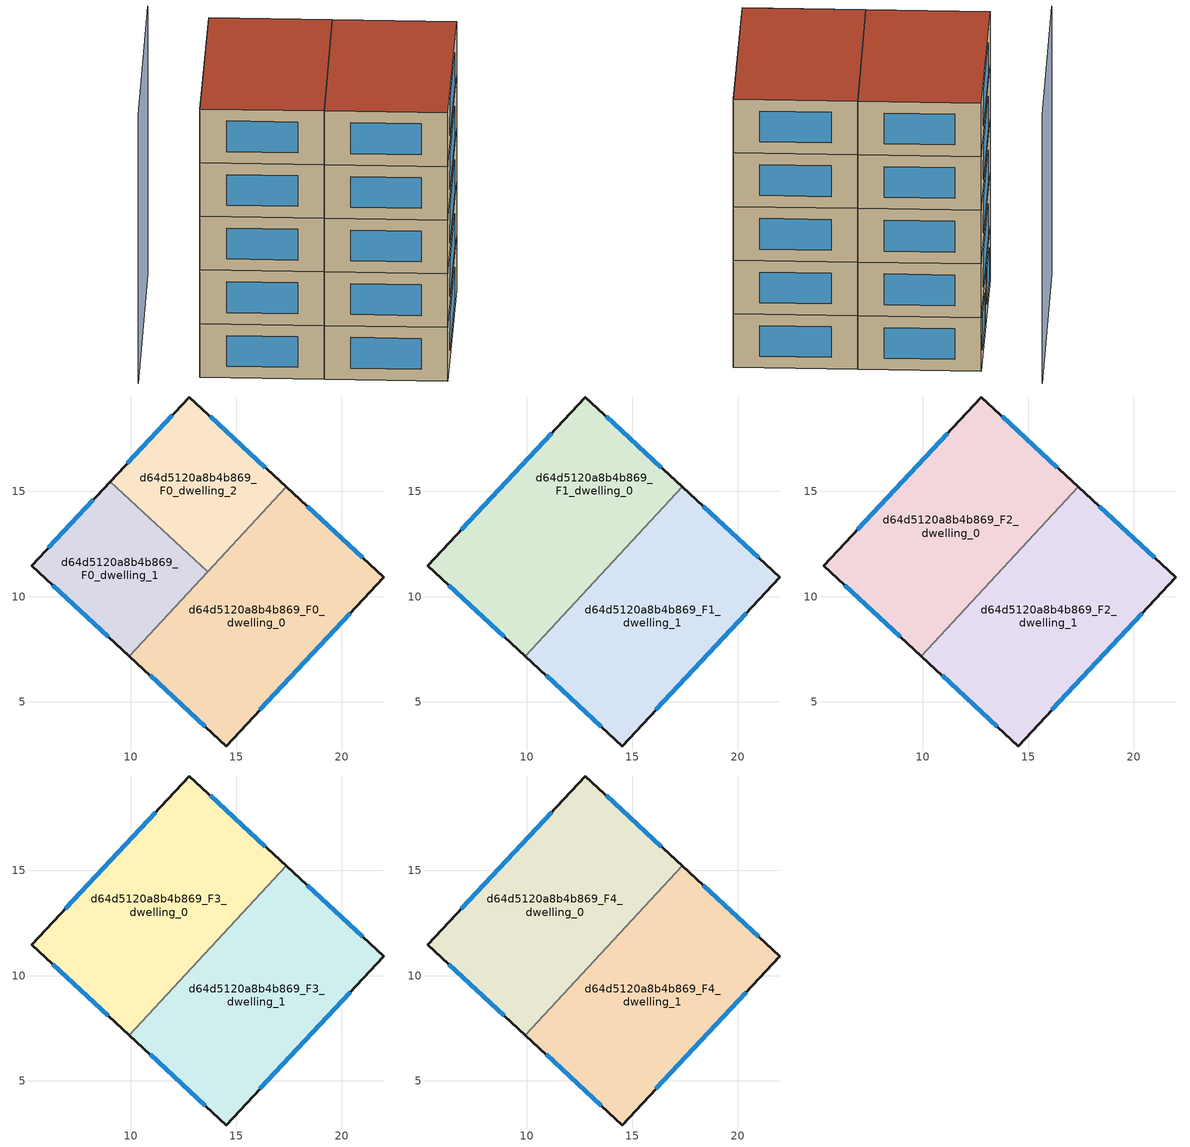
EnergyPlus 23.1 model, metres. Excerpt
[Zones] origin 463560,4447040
d64d5120a8b4b869_F0_dwelling_0
 floor ground (EU_floor_Construction): 22.01,10.92 14.52,2.91 9.93,7.17 17.37,15.21 z0
 wall outside (EU_wall_Construction): 9.93,7.17 14.52,2.91 22.01,10.92 17.37,15.21 z0:3
 wall to d64d5120a8b4b869_F0_dwelling_2 (EU_wall_Construction): 17.37,15.21 13.64,11.18 z0:3
 wall to d64d5120a8b4b869_F0_dwelling_1 (EU_wall_Construction): 13.64,11.18 9.93,7.17 z0:3
 window (EU_Window_Construction): 21.01,11.84 18.37,14.29 / 16.13,4.63 20.4,9.21 / 10.91,6.26 13.54,3.82 z0.64:2.36
d64d5120a8b4b869_F0_dwelling_1
 floor ground (EU_floor_Construction): 13.64,11.18 9.93,7.17 5.29,11.46 9.03,15.46 z0
 wall outside (EU_wall_Construction): 9.03,15.46 5.29,11.46 9.93,7.17 z0:3
 wall to d64d5120a8b4b869_F0_dwelling_2 (EU_wall_Construction): 13.64,11.18 9.03,15.46 z0:3
 window (EU_Window_Construction): 6.29,10.54 8.93,8.09 / 8.23,14.6 6.09,12.32 z0.64:2.36
d64d5120a8b4b869_F0_dwelling_2
 floor ground (EU_floor_Construction): 17.37,15.21 13.64,11.18 9.03,15.46 12.77,19.47 z0
 wall outside (EU_wall_Construction): 17.37,15.21 12.77,19.47 9.03,15.46 z0:3
 window (EU_Window_Construction): 11.97,18.61 9.83,16.32 / 16.39,16.12 13.76,18.56 z0.64:2.36
d64d5120a8b4b869_F1_dwelling_0
 floor to d64d5120a8b4b869_F0_dwelling_1 (EU_floor_Construction): 13.64,11.18 9.92,7.17 5.29,11.46 9.03,15.46 z3
 floor to d64d5120a8b4b869_F0_dwelling_2 (EU_floor_Construction): 17.37,15.21 13.64,11.18 9.03,15.46 12.77,19.47 z3
 wall outside (EU_wall_Construction): 17.37,15.21 12.77,19.47 5.29,11.46 9.92,7.17 z3:6
 wall to d64d5120a8b4b869_F1_dwelling_1 (EU_wall_Construction): 9.92,7.17 17.37,15.21 z3:6
 window (EU_Window_Construction): 6.29,10.54 8.93,8.09 / 11.17,17.75 6.9,13.17 / 16.39,16.12 13.76,18.56 z3.64:5.36
d64d5120a8b4b869_F1_dwelling_1
 floor to d64d5120a8b4b869_F0_dwelling_0 (EU_floor_Construction): 22.01,10.92 14.52,2.91 9.93,7.17 17.37,15.21 z3
 wall outside (EU_wall_Construction): 9.92,7.17 14.52,2.91 22.01,10.92 17.37,15.21 z3:6
 window (EU_Window_Construction): 21.01,11.84 18.36,14.29 / 16.13,4.63 20.4,9.21 / 10.91,6.26 13.54,3.82 z3.64:5.36
d64d5120a8b4b869_F2_dwelling_0
 floor to d64d5120a8b4b869_F1_dwelling_0 (EU_floor_Construction): 17.37,15.21 9.92,7.17 5.29,11.46 12.77,19.47 z6
 wall outside (EU_wall_Construction): 17.37,15.21 12.77,19.47 5.29,11.46 9.92,7.17 z6:9
 wall to d64d5120a8b4b869_F2_dwelling_1 (EU_wall_Construction): 9.92,7.17 17.37,15.21 z6:9
 window (EU_Window_Construction): 6.29,10.54 8.93,8.09 / 11.17,17.75 6.9,13.17 / 16.39,16.12 13.76,18.56 z6.64:8.36
d64d5120a8b4b869_F2_dwelling_1
 floor to d64d5120a8b4b869_F1_dwelling_1 (EU_floor_Construction): 22.01,10.92 14.52,2.91 9.92,7.17 17.37,15.21 z6
 wall outside (EU_wall_Construction): 9.92,7.17 14.52,2.91 22.01,10.92 17.37,15.21 z6:9
 window (EU_Window_Construction): 21.01,11.84 18.36,14.29 / 16.13,4.63 20.4,9.21 / 10.91,6.26 13.54,3.82 z6.64:8.36
d64d5120a8b4b869_F3_dwelling_0
 floor to d64d5120a8b4b869_F2_dwelling_0 (EU_floor_Construction): 17.37,15.21 9.92,7.17 5.29,11.46 12.77,19.47 z9
 wall outside (EU_wall_Construction): 17.37,15.21 12.77,19.47 5.29,11.46 9.92,7.17 z9:12
 wall to d64d5120a8b4b869_F3_dwelling_1 (EU_wall_Construction): 9.92,7.17 17.37,15.21 z9:12
 window (EU_Window_Construction): 6.29,10.54 8.93,8.09 / 11.17,17.75 6.9,13.17 / 16.39,16.12 13.76,18.56 z9.64:11.36
d64d5120a8b4b869_F3_dwelling_1
 floor to d64d5120a8b4b869_F2_dwelling_1 (EU_floor_Construction): 22.01,10.92 14.52,2.91 9.92,7.17 17.37,15.21 z9
 wall outside (EU_wall_Construction): 9.92,7.17 14.52,2.91 22.01,10.92 17.37,15.21 z9:12
 window (EU_Window_Construction): 21.01,11.84 18.36,14.29 / 16.13,4.63 20.4,9.21 / 10.91,6.26 13.54,3.82 z9.64:11.36
d64d5120a8b4b869_F4_dwelling_0
 floor to d64d5120a8b4b869_F3_dwelling_0 (EU_floor_Construction): 17.37,15.21 9.92,7.17 5.29,11.46 12.77,19.47 z12
 wall outside (EU_wall_Construction): 17.37,15.21 12.77,19.47 5.29,11.46 9.92,7.17 z12:15
 wall to d64d5120a8b4b869_F4_dwelling_1 (EU_wall_Construction): 9.92,7.17 17.37,15.21 z12:15
 window (EU_Window_Construction): 6.29,10.54 8.93,8.09 / 11.17,17.75 6.9,13.17 / 16.39,16.12 13.76,18.56 z12.64:14.36
 roof outside (EU_roof_Construction): 9.92,7.17 17.37,15.21 12.77,19.47 5.29,11.46 z15
d64d5120a8b4b869_F4_dwelling_1
 floor to d64d5120a8b4b869_F3_dwelling_1 (EU_floor_Construction): 22.01,10.92 14.52,2.91 9.92,7.17 17.37,15.21 z12
 wall outside (EU_wall_Construction): 9.92,7.17 14.52,2.91 22.01,10.92 17.37,15.21 z12:15
 window (EU_Window_Construction): 21.01,11.84 18.36,14.29 / 16.13,4.63 20.4,9.21 / 10.91,6.26 13.54,3.82 z12.64:14.36
 roof outside (EU_roof_Construction): 14.52,2.91 22.01,10.92 17.37,15.21 9.92,7.17 z15
shading: 11.35,22.55 2.48,12.97 z0:15
[Building]
EU S2 Campaign: North Axis=0; Terrain=City; Solar Distribution=FullExterior
[Site:Location]
Yerevan-Zvartnots.Intl.AP: Latitude=40.15; Longitude=44.383; Time Zone=4; Elevation=854
[SizingPeriod:WeatherFileDays]
AnnualSizingPeriod: Begin Month=1; Begin Day of Month=1; End Month=12; End Day of Month=31; Day of Week for Start Day=Monday; Use Weather File Daylight Saving Period=No; Use Weather File Rain and Snow Indicators=No
[MATERIAL]
EU_InternalMass_Material: Roughness=MediumRough; Thickness=0.1; Conductivity=1; Density=1800; Specific Heat=900; Thermal Absorptance=0.9; Solar Absorptance=0.7; Visible Absorptance=0.7
[MATERIAL:NOMASS] Roughness=MediumRough; Thermal Absorptance=0.9; Solar Absorptance=0.7; Visible Absorptance=0.7
Name | Thermal Resistance
EU_wall_NoMass | 1.05043
EU_roof_NoMass | 1.45357
EU_floor_NoMass | 0.478065
[WINDOWMATERIAL:SIMPLEGLAZINGSYSTEM]
EU_Window_SimpleGlazing: UFactor=2.5566; Solar Heat Gain Coefficient=0.75; Visible Transmittance=0.75
[CONSTRUCTION]
EU_wall_Construction: EU_wall_NoMass
EU_roof_Construction: EU_roof_NoMass
EU_floor_Construction: EU_floor_NoMass
EU_Window_Construction: EU_Window_SimpleGlazing
EU_InternalMass_Construction: EU_InternalMass_Material
[ZONE] Type=1; Multiplier=1; Ceiling Height=autocalculate; Floor Area=autocalculate; Part of Total Floor Area=Yes
Name | Volume
d64d5120a8b4b869_F0_dwelling_0 | 206.815
d64d5120a8b4b869_F1_dwelling_0; d64d5120a8b4b869_F2_dwelling_0; d64d5120a8b4b869_F3_dwelling_0; d64d5120a8b4b869_F4_dwelling_0 | 206.814
d64d5120a8b4b869_F0_dwelling_1 | 103.422
d64d5120a8b4b869_F1_dwelling_1; d64d5120a8b4b869_F2_dwelling_1; d64d5120a8b4b869_F3_dwelling_1; d64d5120a8b4b869_F4_dwelling_1 | 206.862
d64d5120a8b4b869_F0_dwelling_2 | 103.439
[INTERNALMASS] Construction=EU_InternalMass_Construction
Name | Zone or ZoneList | Surface Area
d64d5120a8b4b869_F0_dwelling_0_EU_InternalMass | d64d5120a8b4b869_F0_dwelling_0 | 68.9383
d64d5120a8b4b869_F0_dwelling_1_EU_InternalMass | d64d5120a8b4b869_F0_dwelling_1 | 34.4741
d64d5120a8b4b869_F0_dwelling_2_EU_InternalMass | d64d5120a8b4b869_F0_dwelling_2 | 34.4795
d64d5120a8b4b869_F1_dwelling_0_EU_InternalMass | d64d5120a8b4b869_F1_dwelling_0 | 68.9383
d64d5120a8b4b869_F1_dwelling_1_EU_InternalMass | d64d5120a8b4b869_F1_dwelling_1 | 68.9538
d64d5120a8b4b869_F2_dwelling_0_EU_InternalMass | d64d5120a8b4b869_F2_dwelling_0 | 68.9383
d64d5120a8b4b869_F2_dwelling_1_EU_InternalMass | d64d5120a8b4b869_F2_dwelling_1 | 68.9538
d64d5120a8b4b869_F3_dwelling_0_EU_InternalMass | d64d5120a8b4b869_F3_dwelling_0 | 68.9383
d64d5120a8b4b869_F3_dwelling_1_EU_InternalMass | d64d5120a8b4b869_F3_dwelling_1 | 68.9538
d64d5120a8b4b869_F4_dwelling_0_EU_InternalMass | d64d5120a8b4b869_F4_dwelling_0 | 68.9383
d64d5120a8b4b869_F4_dwelling_1_EU_InternalMass | d64d5120a8b4b869_F4_dwelling_1 | 68.9538
[OTHEREQUIPMENT] Fuel Type=Electricity; Design Level Calculation Method=Watts/Area; Power per Zone Floor Area=1; Fraction Latent=0; Fraction Radiant=0; Fraction Lost=0; Carbon Dioxide Generation Rate=0; EndUse Subcategory=EU_Step8_InternalGains
Name | Zone or ZoneList or Space or SpaceList | Schedule
EU_Step8_InternalGain_d64d5120a8b4b869_F0_dwelling_0_f000 | d64d5120a8b4b869_F0_dwelling_0 | EU_Step8_GainSchedule_d64d5120a8b4b869_F0_dwelling_0_f000
EU_Step8_InternalGain_d64d5120a8b4b869_F0_dwelling_1_f000 | d64d5120a8b4b869_F0_dwelling_1 | EU_Step8_GainSchedule_d64d5120a8b4b869_F0_dwelling_1_f000
EU_Step8_InternalGain_d64d5120a8b4b869_F0_dwelling_2_f000 | d64d5120a8b4b869_F0_dwelling_2 | EU_Step8_GainSchedule_d64d5120a8b4b869_F0_dwelling_2_f000
EU_Step8_InternalGain_d64d5120a8b4b869_F1_dwelling_0_f000 | d64d5120a8b4b869_F1_dwelling_0 | EU_Step8_GainSchedule_d64d5120a8b4b869_F1_dwelling_0_f000
EU_Step8_InternalGain_d64d5120a8b4b869_F1_dwelling_1_f000 | d64d5120a8b4b869_F1_dwelling_1 | EU_Step8_GainSchedule_d64d5120a8b4b869_F1_dwelling_1_f000
EU_Step8_InternalGain_d64d5120a8b4b869_F2_dwelling_0_f000 | d64d5120a8b4b869_F2_dwelling_0 | EU_Step8_GainSchedule_d64d5120a8b4b869_F2_dwelling_0_f000
EU_Step8_InternalGain_d64d5120a8b4b869_F2_dwelling_1_f000 | d64d5120a8b4b869_F2_dwelling_1 | EU_Step8_GainSchedule_d64d5120a8b4b869_F2_dwelling_1_f000
EU_Step8_InternalGain_d64d5120a8b4b869_F3_dwelling_0_f000 | d64d5120a8b4b869_F3_dwelling_0 | EU_Step8_GainSchedule_d64d5120a8b4b869_F3_dwelling_0_f000
EU_Step8_InternalGain_d64d5120a8b4b869_F3_dwelling_1_f000 | d64d5120a8b4b869_F3_dwelling_1 | EU_Step8_GainSchedule_d64d5120a8b4b869_F3_dwelling_1_f000
EU_Step8_InternalGain_d64d5120a8b4b869_F4_dwelling_0_f000 | d64d5120a8b4b869_F4_dwelling_0 | EU_Step8_GainSchedule_d64d5120a8b4b869_F4_dwelling_0_f000
EU_Step8_InternalGain_d64d5120a8b4b869_F4_dwelling_1_f000 | d64d5120a8b4b869_F4_dwelling_1 | EU_Step8_GainSchedule_d64d5120a8b4b869_F4_dwelling_1_f000
[ZONEVENTILATION:DESIGNFLOWRATE] Schedule=EU_AlwaysOn; Design Flow Rate Calculation Method=AirChanges/Hour; Air Changes per Hour=0.557805; Ventilation Type=Natural; Fan Pressure Rise=0; Fan Total Efficiency=1; Constant Term Coefficient=1; Temperature Term Coefficient=0; Velocity Term Coefficient=0; Velocity Squared Term Coefficient=0; Minimum Indoor Temperature=-100; Maximum Indoor Temperature=100; Delta Temperature=-100; Minimum Outdoor Temperature=-100; Maximum Outdoor Temperature=100; Maximum Wind Speed=40
Name | Zone or ZoneList or Space or SpaceList
EU_ConstantAir_d64d5120a8b4b869_F0_dwelling_0 | d64d5120a8b4b869_F0_dwelling_0
EU_ConstantAir_d64d5120a8b4b869_F0_dwelling_1 | d64d5120a8b4b869_F0_dwelling_1
EU_ConstantAir_d64d5120a8b4b869_F0_dwelling_2 | d64d5120a8b4b869_F0_dwelling_2
EU_ConstantAir_d64d5120a8b4b869_F1_dwelling_0 | d64d5120a8b4b869_F1_dwelling_0
EU_ConstantAir_d64d5120a8b4b869_F1_dwelling_1 | d64d5120a8b4b869_F1_dwelling_1
EU_ConstantAir_d64d5120a8b4b869_F2_dwelling_0 | d64d5120a8b4b869_F2_dwelling_0
EU_ConstantAir_d64d5120a8b4b869_F2_dwelling_1 | d64d5120a8b4b869_F2_dwelling_1
EU_ConstantAir_d64d5120a8b4b869_F3_dwelling_0 | d64d5120a8b4b869_F3_dwelling_0
EU_ConstantAir_d64d5120a8b4b869_F3_dwelling_1 | d64d5120a8b4b869_F3_dwelling_1
EU_ConstantAir_d64d5120a8b4b869_F4_dwelling_0 | d64d5120a8b4b869_F4_dwelling_0
EU_ConstantAir_d64d5120a8b4b869_F4_dwelling_1 | d64d5120a8b4b869_F4_dwelling_1
[HVACTEMPLATE:THERMOSTAT] Constant Heating Setpoint=20; Constant Cooling Setpoint=50
EU_HeatOnly_d64d5120a8b4b869_F0_dwelling_0; EU_HeatOnly_d64d5120a8b4b869_F0_dwelling_1; EU_HeatOnly_d64d5120a8b4b869_F0_dwelling_2; EU_HeatOnly_d64d5120a8b4b869_F1_dwelling_0; EU_HeatOnly_d64d5120a8b4b869_F1_dwelling_1; EU_HeatOnly_d64d5120a8b4b869_F2_dwelling_0; EU_HeatOnly_d64d5120a8b4b869_F2_dwelling_1; EU_HeatOnly_d64d5120a8b4b869_F3_dwelling_0; EU_HeatOnly_d64d5120a8b4b869_F3_dwelling_1; EU_HeatOnly_d64d5120a8b4b869_F4_dwelling_0; EU_HeatOnly_d64d5120a8b4b869_F4_dwelling_1
[HVACTEMPLATE:ZONE:IDEALLOADSAIRSYSTEM] System Availability Schedule=EU_AlwaysOn; Maximum Heating Supply Air Temperature=50; Minimum Cooling Supply Air Temperature=13; Maximum Heating Supply Air Humidity Ratio=0.0156; Minimum Cooling Supply Air Humidity Ratio=0.0077; Heating Limit=NoLimit; Cooling Limit=NoLimit; Heating Availability Schedule=EU_AlwaysOn; Cooling Availability Schedule=EU_CoolingOff; Dehumidification Control Type=ConstantSensibleHeatRatio; Cooling Sensible Heat Ratio=0.7; Dehumidification Setpoint=60; Humidification Control Type=None; Humidification Setpoint=30; Outdoor Air Method=None; Outdoor Air Flow Rate per Person=0.00944; Outdoor Air Flow Rate per Zone Floor Area=0; Outdoor Air Flow Rate per Zone=0; Demand Controlled Ventilation Type=None; Outdoor Air Economizer Type=NoEconomizer; Heat Recovery Type=None; Sensible Heat Recovery Effectiveness=0.7; Latent Heat Recovery Effectiveness=0.65
Name | Template Thermostat
d64d5120a8b4b869_F0_dwelling_0 | EU_HeatOnly_d64d5120a8b4b869_F0_dwelling_0
d64d5120a8b4b869_F0_dwelling_1 | EU_HeatOnly_d64d5120a8b4b869_F0_dwelling_1
d64d5120a8b4b869_F0_dwelling_2 | EU_HeatOnly_d64d5120a8b4b869_F0_dwelling_2
d64d5120a8b4b869_F1_dwelling_0 | EU_HeatOnly_d64d5120a8b4b869_F1_dwelling_0
d64d5120a8b4b869_F1_dwelling_1 | EU_HeatOnly_d64d5120a8b4b869_F1_dwelling_1
d64d5120a8b4b869_F2_dwelling_0 | EU_HeatOnly_d64d5120a8b4b869_F2_dwelling_0
d64d5120a8b4b869_F2_dwelling_1 | EU_HeatOnly_d64d5120a8b4b869_F2_dwelling_1
d64d5120a8b4b869_F3_dwelling_0 | EU_HeatOnly_d64d5120a8b4b869_F3_dwelling_0
d64d5120a8b4b869_F3_dwelling_1 | EU_HeatOnly_d64d5120a8b4b869_F3_dwelling_1
d64d5120a8b4b869_F4_dwelling_0 | EU_HeatOnly_d64d5120a8b4b869_F4_dwelling_0
d64d5120a8b4b869_F4_dwelling_1 | EU_HeatOnly_d64d5120a8b4b869_F4_dwelling_1
[SIZING:ZONE] Zone Cooling Design Supply Air Temperature Input Method=SupplyAirTemperature; Zone Cooling Design Supply Air Temperature=13; Zone Heating Design Supply Air Temperature Input Method=SupplyAirTemperature; Zone Heating Design Supply Air Temperature=50; Zone Cooling Design Supply Air Humidity Ratio=0.008; Zone Heating Design Supply Air Humidity Ratio=0.008; Cooling Design Air Flow Method=DesignDay; Cooling Design Air Flow Rate=0; Cooling Minimum Air Flow per Zone Floor Area=0.000762; Cooling Minimum Air Flow=0; Cooling Minimum Air Flow Fraction=0.2; Heating Design Air Flow Method=DesignDay; Heating Design Air Flow Rate=0; Heating Maximum Air Flow per Zone Floor Area=0.002032; Heating Maximum Air Flow=0.141576; Heating Maximum Air Flow Fraction=0.3; Account for Dedicated Outdoor Air System=No; Dedicated Outdoor Air System Control Strategy=NeutralSupplyAir; Dedicated Outdoor Air Low Setpoint Temperature for Design=autosize; Dedicated Outdoor Air High Setpoint Temperature for Design=autosize; Zone Load Sizing Method=Sensible Load Only No Latent Load; Zone Latent Cooling Design Supply Air Humidity Ratio Input Method=HumidityRatioDifference; Zone Cooling Design Supply Air Humidity Ratio Difference=0.005; Zone Latent Heating Design Supply Air Humidity Ratio Input Method=HumidityRatioDifference; Zone Humidification Design Supply Air Humidity Ratio Difference=0.005
d64d5120a8b4b869_F0_dwelling_0; d64d5120a8b4b869_F0_dwelling_1; d64d5120a8b4b869_F0_dwelling_2; d64d5120a8b4b869_F1_dwelling_0; d64d5120a8b4b869_F1_dwelling_1; d64d5120a8b4b869_F2_dwelling_0; d64d5120a8b4b869_F2_dwelling_1; d64d5120a8b4b869_F3_dwelling_0; d64d5120a8b4b869_F3_dwelling_1; d64d5120a8b4b869_F4_dwelling_0; d64d5120a8b4b869_F4_dwelling_1
[SCHEDULE:CONSTANT]
Name | Hourly Value
EU_AlwaysOn | 1
EU_CoolingOff | 0
[SCHEDULE:FILE] Column Number=1; Rows to Skip at Top=0; Number of Hours of Data=8760; Column Separator=Comma; Interpolate to Timestep=No; Minutes per Item=60; Adjust Schedule for Daylight Savings=Yes
Name | File
EU_Step8_GainSchedule_d64d5120a8b4b869_F0_dwelling_0_f000 | ../../schedules/d64d5120a8b4b869/d64d5120a8b4b869_F0_dwelling_0_f000_gain.csv
EU_Step8_GainSchedule_d64d5120a8b4b869_F0_dwelling_1_f000 | ../../schedules/d64d5120a8b4b869/d64d5120a8b4b869_F0_dwelling_1_f000_gain.csv
EU_Step8_GainSchedule_d64d5120a8b4b869_F0_dwelling_2_f000 | ../../schedules/d64d5120a8b4b869/d64d5120a8b4b869_F0_dwelling_2_f000_gain.csv
EU_Step8_GainSchedule_d64d5120a8b4b869_F1_dwelling_0_f000 | ../../schedules/d64d5120a8b4b869/d64d5120a8b4b869_F1_dwelling_0_f000_gain.csv
EU_Step8_GainSchedule_d64d5120a8b4b869_F1_dwelling_1_f000 | ../../schedules/d64d5120a8b4b869/d64d5120a8b4b869_F1_dwelling_1_f000_gain.csv
EU_Step8_GainSchedule_d64d5120a8b4b869_F2_dwelling_0_f000 | ../../schedules/d64d5120a8b4b869/d64d5120a8b4b869_F2_dwelling_0_f000_gain.csv
EU_Step8_GainSchedule_d64d5120a8b4b869_F2_dwelling_1_f000 | ../../schedules/d64d5120a8b4b869/d64d5120a8b4b869_F2_dwelling_1_f000_gain.csv
EU_Step8_GainSchedule_d64d5120a8b4b869_F3_dwelling_0_f000 | ../../schedules/d64d5120a8b4b869/d64d5120a8b4b869_F3_dwelling_0_f000_gain.csv
EU_Step8_GainSchedule_d64d5120a8b4b869_F3_dwelling_1_f000 | ../../schedules/d64d5120a8b4b869/d64d5120a8b4b869_F3_dwelling_1_f000_gain.csv
EU_Step8_GainSchedule_d64d5120a8b4b869_F4_dwelling_0_f000 | ../../schedules/d64d5120a8b4b869/d64d5120a8b4b869_F4_dwelling_0_f000_gain.csv
EU_Step8_GainSchedule_d64d5120a8b4b869_F4_dwelling_1_f000 | ../../schedules/d64d5120a8b4b869/d64d5120a8b4b869_F4_dwelling_1_f000_gain.csv
